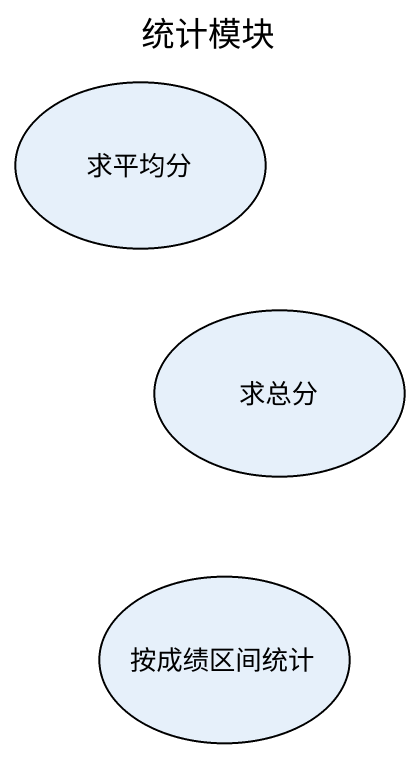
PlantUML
@startuml
title 统计模块
usecase 求平均分
usecase 求总分
usecase 按成绩区间统计
@enduml
